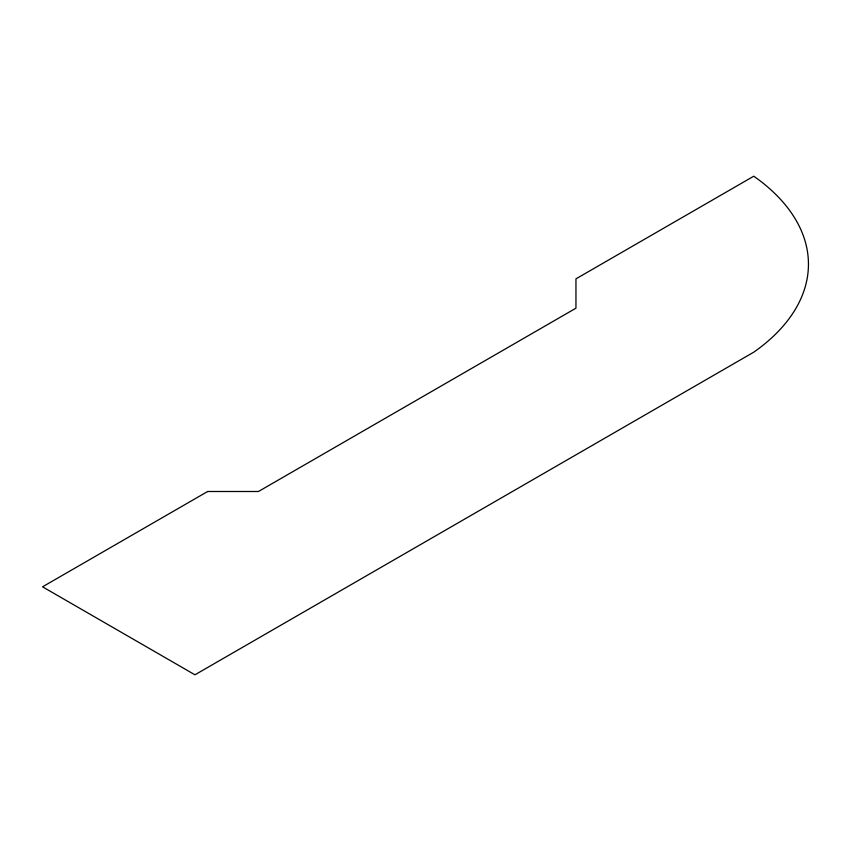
<?xml version="1.0" encoding="UTF-8"?>
<svg xmlns="http://www.w3.org/2000/svg" width="851" height="851" viewBox="0 0 851 851"><rect width="100%" height="100%" fill="white"/><g stroke="black" fill="none" stroke-linecap="round" stroke-linejoin="round"><path stroke-width="1.28" d="M207.655 491.495L42.55 586.818L194.953 674.8L753.763 352.176A239.705 138.394 0 0 0 753.763 176.2L575.957 278.851L575.957 308.179L258.459 491.495L207.655 491.495"/></g></svg>
